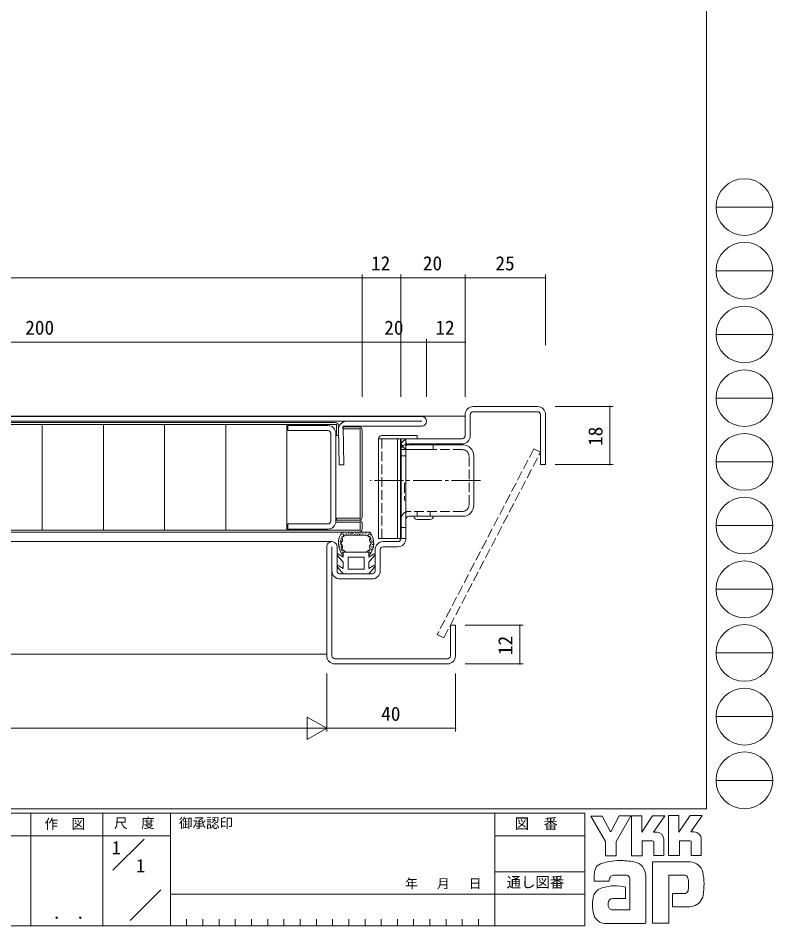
# Model space of a CAD drawing. Units: millimetres on the paper. Extents: x -397 to 397, y -282 to 282.
# Drawn here: x 162.2 to 396.7, y -282.1 to 0 of the extents above; entities that cross this region are included whole.
import ezdxf
from ezdxf.enums import TextEntityAlignment as Align

# ---------------------------------------------------------------- set-up
doc = ezdxf.new("R2010")
doc.units = ezdxf.units.MM
doc.linetypes.add('CHAIN2', pattern=[12, 9, -1, 1, -1])
doc.linetypes.add('DASHED3', pattern=[4, 3, -1])
for name, color, linetype, lineweight in [('0-0_0', 4, 'Continuous', 9), ('0-1_USER1', 6, 'Continuous', 9), ('0-2_YKK_ZWAK', 2, 'Continuous', 9), ('0-5_YKK_13', 7, 'Continuous', 9), ('0-6_YKK_D', 7, 'Continuous', 9)]:
    doc.layers.add(name, color=color, linetype=linetype, lineweight=lineweight)
doc.layers.add('0-3_YKK_11', color=3, linetype='Continuous')
doc.styles.add('ＭＳ ゴシック', font='')
doc.styles.get('ＭＳ ゴシック').set_extended_font_data('MS Gothic')

msp = doc.modelspace()

# ---------------------------------------------------------------- linework, layer by layer
at = {"layer": '0-0_0'}
for p, q in [((287.592, -123.8), (69.092, -123.8)), ((261.092, -126.3), (68.843, -126.3)), ((69.092, -125.3), (287.592, -125.3)), ((69.092, -125.7), (260.692, -125.7)), ((169.692, -126.3), (169.692, -159.1)), ((188.692, -126.3), (188.692, -159.1)), ((207.692, -126.3), (207.692, -159.1)), ((226.692, -126.3), (226.692, -159.1)), ((245.692, -126.3), (245.692, -159.1)), ((261.092, -129.7), (261.092, -126.3)), ((261.692, -126.7), (261.692, -129.7)), ((263.427, -138.774), (263.218, -126.8)), ((263.218, -126.8), (287.592, -126.8)), ((261.692, -129.7), (261.092, -129.7)), ((261.736, -127.844), (261.927, -138.8)), ((268.492, -155.4), (268.492, -127.6)), ((269.092, -128), (269.092, -155)), ((286.192, -129.7), (275.192, -129.7)), ((286.192, -130.7), (286.192, -129.7)), ((274.192, -161.7), (274.192, -130.7)), ((286.192, -130.7), (274.192, -130.7)), ((280.042, -161.7), (280.042, -130.7)), ((281.042, -161.7), (281.042, -130.7)), ((281.192, -161.7), (281.192, -130.7)), ((282.692, -130.7), (281.192, -130.7)), ((282.692, -132.6), (282.692, -130.7)), ((283.692, -132.6), (282.692, -132.6)), ((282.692, -155.8), (282.692, -134.1)), ((291.192, -134.1), (282.692, -134.1)), ((300.392, -132.6), (283.692, -132.6)), ((291.192, -134.1), (291.192, -132.6)), ((303.792, -151.4), (303.792, -136)), ((261.927, -138.8), (263.427, -138.774)), ((300.392, -154.8), (283.692, -154.8)), ((268.492, -159.1), (268.492, -156.6)), ((269.092, -157), (269.092, -158.7)), ((282.692, -161.7), (282.692, -155.8)), ((290.192, -155.8), (286.192, -155.8)), ((-48.033, -159.1), (268.492, -159.1)), ((268.092, -159.7), (-48.033, -159.7)), ((271.435, -159.7), (262.949, -159.7)), ((262.959, -160.485), (263.159, -160.485)), ((263.15, -160.783), (263.35, -160.783)), ((263.209, -159.853), (263.409, -159.853)), ((263.305, -160.402), (263.505, -160.402)), ((263.672, -160.7), (270.711, -160.7)), ((263.985, -160.198), (264.185, -160.198)), ((264.271, -160.484), (264.471, -160.484)), ((264.718, -160.001), (264.918, -160.001)), ((264.986, -160.269), (265.186, -160.269)), ((265.433, -160.287), (265.633, -160.287)), ((265.79, -160.055), (265.99, -160.055)), ((266.058, -160.198), (266.258, -160.198)), ((266.72, -160.43), (266.92, -160.43)), ((267.059, -160.019), (267.259, -160.019)), ((267.506, -160.43), (267.706, -160.43)), ((267.792, -160.091), (267.992, -160.091)), ((268.185, -160.377), (268.385, -160.377)), ((268.614, -160.234), (268.814, -160.234)), ((269.204, -160.18), (269.404, -160.18)), ((269.275, -160.573), (269.475, -160.573)), ((270.115, -160.108), (270.315, -160.108)), ((270.796, -159.734), (270.996, -159.734)), ((270.92, -160.394), (271.12, -160.394)), ((271.106, -160.497), (271.306, -160.497)), ((271.226, -159.996), (271.426, -159.996)), ((271.524, -160.605), (271.724, -160.605)), ((262.1, -163.455), (262.3, -163.455)), ((262.112, -162.692), (262.312, -162.692)), ((262.243, -162.298), (262.443, -162.298)), ((262.279, -163.479), (262.479, -163.479)), ((262.315, -162.883), (262.515, -162.883)), ((262.41, -161.702), (262.61, -161.702)), ((262.518, -162.43), (262.718, -162.43)), ((262.625, -161.225), (262.825, -161.225)), ((262.649, -161.929), (262.849, -161.929)), ((262.685, -161.69), (262.885, -161.69)), ((270.987, -160.843), (271.187, -160.843)), ((271.393, -161.082), (271.593, -161.082)), ((271.583, -162), (271.783, -162)), ((271.798, -161.618), (271.998, -161.618)), ((272.001, -162.334), (272.201, -162.334)), ((272.025, -162.752), (272.225, -162.752)), ((272.156, -163.575), (272.356, -163.575)), ((272.323, -162.895), (272.523, -162.895)), ((272.359, -163.432), (272.559, -163.432)), ((281.042, -161.7), (274.192, -161.7)), ((282.692, -161.7), (281.192, -161.7)), ((261.909, -164.088), (262.109, -164.088)), ((262.441, -164.503), (262.641, -164.503)), ((262.446, -164.171), (262.646, -164.171)), ((262.488, -164.925), (262.688, -164.925)), ((262.546, -165.312), (262.746, -165.312)), ((262.673, -164.004), (262.873, -164.004)), ((262.875, -165.934), (263.075, -165.934)), ((263.192, -166), (267.192, -166)), ((263.192, -167.481), (263.192, -166)), ((271.192, -166), (267.192, -166)), ((271.121, -165.664), (271.321, -165.664)), ((271.192, -167.481), (271.192, -166)), ((271.414, -165.336), (271.614, -165.336)), ((271.473, -166.04), (271.673, -166.04)), ((271.75, -164.076), (271.95, -164.076)), ((271.895, -165.16), (272.095, -165.16)), ((271.954, -164.597), (272.154, -164.597)), ((272.311, -164.183), (272.511, -164.183)), ((263.192, -169.1), (261.448, -167.021)), ((263.192, -167.481), (261.844, -166.579)), ((263.192, -171.081), (263.192, -169.1)), ((264.692, -167.5), (269.692, -167.5)), ((264.692, -171.2), (264.692, -167.5)), ((269.692, -171.2), (269.692, -167.5)), ((271.192, -167.481), (272.539, -166.579)), ((271.192, -169.1), (272.936, -167.021)), ((271.192, -171.081), (271.192, -169.1)), ((263.192, -172.7), (261.448, -170.621)), ((263.192, -171.081), (261.844, -170.179)), ((264.692, -171.2), (269.692, -171.2)), ((271.192, -171.081), (272.539, -170.179)), ((271.192, -172.7), (272.936, -170.621)), ((271.192, -172.7), (263.192, -172.7))]:
    msp.add_line(p, q, dxfattribs=at)
at = {"layer": '0-0_0', "linetype": 'DASHED3'}
for p, q in [((275.192, -161.7), (275.192, -130.7)), ((282.692, -134.1), (281.192, -134.1)), ((282.692, -134.1), (282.692, -132.6)), ((291.192, -134.1), (291.192, -132.7)), ((300.292, -134.1), (291.192, -134.1)), ((322.452, -133.85), (292.438, -191.506)), ((294.478, -192.568), (324.492, -134.913)), ((324.492, -134.913), (322.452, -133.85)), ((282.692, -136.05), (281.192, -136.05)), ((302.292, -151.3), (302.292, -136.1)), ((282.692, -144.55), (282.242, -144.55)), ((282.242, -144.55), (282.242, -149.85)), ((281.192, -150.9), (281.042, -151.05)), ((282.242, -149.85), (282.692, -149.85)), ((300.292, -153.3), (283.592, -153.3)), ((286.192, -154.8), (286.192, -153.3)), ((290.192, -154.8), (290.192, -153.3)), ((282.692, -158.35), (281.192, -158.35)), ((292.438, -191.506), (294.478, -192.568))]:
    msp.add_line(p, q, dxfattribs=at)
at = {"layer": '0-0_0', "linetype": 'CHAIN2'}
msp.add_line((305.887, -143.7), (271.616, -143.7), dxfattribs=at)
at = {"layer": '0-0_0'}
for points in [[(268.492, -127.6), (263.092, -127.6), (263.092, -127), (268.092, -127)], [(268.492, -156.6), (260.892, -156.6), (260.892, -156), (268.092, -156)], [(268.092, -156), (261.092, -156), (261.092, -155.4), (268.492, -155.4)], [(263.672, -160.7), (263.669, -160.708), (263.665, -160.716), (263.662, -160.725), (263.658, -160.733), (263.654, -160.741), (263.65, -160.749), (263.646, -160.757), (263.643, -160.765), (263.638, -160.773), (263.634, -160.78), (263.63, -160.788), (263.626, -160.796), (263.621, -160.804), (263.616, -160.811), (263.575, -160.866), (263.525, -160.917), (263.468, -160.963), (263.407, -161.005), (263.341, -161.045), (263.274, -161.082), (263.206, -161.119), (263.14, -161.155), (263.076, -161.191), (263.016, -161.228), (262.962, -161.267), (262.915, -161.308), (262.877, -161.353), (262.85, -161.401), (262.834, -161.455), (262.828, -161.513), (262.831, -161.574), (262.841, -161.639), (262.857, -161.707), (262.876, -161.777), (262.898, -161.849), (262.92, -161.922), (262.941, -161.996), (262.96, -162.07), (262.974, -162.144)], [(271.11, -161.082), (271.042, -161.045), (270.977, -161.005), (270.915, -160.963), (270.859, -160.917), (270.809, -160.866), (270.767, -160.811), (270.762, -160.804), (270.758, -160.796), (270.754, -160.788), (270.749, -160.78), (270.745, -160.773), (270.741, -160.765), (270.737, -160.757), (270.733, -160.749), (270.729, -160.741), (270.726, -160.733), (270.722, -160.725), (270.718, -160.716), (270.715, -160.708), (270.711, -160.7)], [(262.974, -162.144), (262.982, -162.218), (262.983, -162.29), (262.974, -162.361), (262.956, -162.43), (262.928, -162.497), (262.893, -162.561), (262.852, -162.625), (262.807, -162.686), (262.759, -162.747), (262.711, -162.806), (262.663, -162.864), (262.619, -162.921), (262.578, -162.978), (262.543, -163.034), (262.516, -163.089), (262.499, -163.145), (262.492, -163.2), (262.497, -163.255), (262.513, -163.311), (262.539, -163.367), (262.572, -163.424), (262.612, -163.481), (262.656, -163.539), (262.703, -163.597), (262.751, -163.657), (262.799, -163.717), (262.844, -163.779), (262.886, -163.842), (262.923, -163.906), (262.953, -163.972), (262.974, -164.039), (262.986, -164.108), (262.989, -164.178), (262.985, -164.249), (262.974, -164.321), (262.96, -164.394), (262.941, -164.466), (262.922, -164.538), (262.901, -164.609)], [(270.767, -165.589), (270.844, -165.554), (270.919, -165.52), (270.994, -165.484), (271.066, -165.448), (271.136, -165.411), (271.203, -165.373), (271.265, -165.334), (271.323, -165.293), (271.375, -165.25), (271.422, -165.205), (271.462, -165.157), (271.494, -165.107), (271.518, -165.054), (271.534, -164.999), (271.541, -164.94), (271.539, -164.878), (271.531, -164.814), (271.518, -164.747), (271.502, -164.679), (271.482, -164.609), (271.462, -164.538), (271.442, -164.466), (271.424, -164.394), (271.409, -164.321), (271.399, -164.25), (271.394, -164.178), (271.397, -164.108), (271.409, -164.039), (271.431, -163.972), (271.46, -163.906), (271.497, -163.842), (271.539, -163.779), (271.585, -163.717), (271.633, -163.657), (271.681, -163.597), (271.728, -163.539), (271.772, -163.481), (271.811, -163.424), (271.845, -163.367)], [(271.845, -163.367), (271.87, -163.311), (271.887, -163.256), (271.892, -163.2), (271.885, -163.145), (271.867, -163.089), (271.84, -163.034), (271.806, -162.978), (271.765, -162.921), (271.72, -162.864), (271.673, -162.806), (271.625, -162.747), (271.577, -162.686), (271.532, -162.625), (271.491, -162.561), (271.456, -162.497), (271.428, -162.43), (271.409, -162.361), (271.401, -162.29), (271.402, -162.218), (271.41, -162.144), (271.424, -162.07), (271.443, -161.996), (271.464, -161.922), (271.486, -161.849), (271.508, -161.777), (271.527, -161.707), (271.543, -161.639), (271.553, -161.574), (271.556, -161.513), (271.55, -161.455), (271.534, -161.401), (271.507, -161.353), (271.469, -161.308), (271.422, -161.267), (271.368, -161.228), (271.308, -161.191), (271.244, -161.155), (271.177, -161.119), (271.11, -161.082)], [(262.901, -164.609), (262.882, -164.679), (262.865, -164.747), (262.852, -164.814), (262.844, -164.878), (262.843, -164.94), (262.85, -164.999), (262.865, -165.054), (262.89, -165.107), (262.922, -165.157), (262.962, -165.204), (263.008, -165.25), (263.061, -165.293), (263.118, -165.334), (263.181, -165.373), (263.247, -165.411), (263.317, -165.448), (263.39, -165.484), (263.464, -165.52), (263.54, -165.554), (263.616, -165.589)]]:
    msp.add_lwpolyline(points, dxfattribs=at)
for centre, radius, start, end in [((287.592, -125.3), 1.5, 270, 90), ((260.692, -126.7), 1, 0, 90), ((264.236, -127.8), 2.5, 90, 181), ((268.092, -128), 1, 0, 90), ((275.192, -130.7), 1, 90, 180), ((283.692, -131.6), 1, 180, 270), ((282.692, -134.1), 1.5, 135.9945, 180), ((282.692, -134.1), 1.5, 90, 135.9945), ((300.392, -136), 3.4, 0, 90), ((300.392, -151.4), 3.4, 270, 0), ((268.092, -155), 1, 270, 0), ((283.692, -155.8), 1, 90, 180), ((286.192, -154.8), 1, 180, 270), ((290.192, -154.8), 1, 270, 0), ((268.092, -157), 1, 0, 90), ((267.192, -163.2), 5.5, 140.48036, 223.34175), ((268.092, -158.7), 1, 270, 0), ((267.192, -163.2), 5.5, 316.65824, 39.51963), ((267.192, -163.2), 4.3, 213.7499, 220.62928), ((267.192, -163.2), 4.3, 319.37051, 326.2499), ((261.677, -166.829), 0.3, 56.21114, 220.00244), ((272.706, -166.829), 0.3, 319.99756, 123.78886), ((261.677, -170.429), 0.3, 56.21114, 220.00244), ((272.706, -170.429), 0.3, 319.99756, 123.78886)]:
    msp.add_arc(centre, radius, start, end, dxfattribs=at)
at = {"layer": '0-0_0', "linetype": 'DASHED3'}
for centre, radius, start, end in [((283.592, -131.7), 2.4, 180, 270), ((300.292, -136.1), 2, 0, 90), ((300.292, -151.3), 2, 270, 0), ((283.592, -155.7), 2.4, 112.02431, 180), ((283.592, -155.7), 2.4, 90, 112.02431)]:
    msp.add_arc(centre, radius, start, end, dxfattribs=at)
at = {"layer": '0-1_USER1'}
for p, q in [((269.092, -80.7), (-160.908, -80.7)), ((269.092, -102.103), (269.092, -79.7)), ((269.092, -102.103), (269.092, -79.7)), ((269.092, -80.7), (281.092, -80.7)), ((281.092, -117.7), (281.092, -79.7)), ((281.092, -117.7), (281.092, -79.7)), ((281.092, -80.7), (301.092, -80.7)), ((301.092, -117.7), (301.092, -79.7)), ((301.092, -117.7), (301.092, -79.7)), ((326.092, -80.7), (301.092, -80.7)), ((326.092, -101.68), (326.092, -79.7)), ((269.092, -100.7), (69.092, -100.7)), ((269.092, -117.7), (269.092, -99.7)), ((269.092, -102.103), (269.092, -99.7)), ((269.092, -100.7), (289.092, -100.7)), ((289.092, -117.7), (289.092, -99.7)), ((289.092, -117.7), (289.092, -99.7)), ((289.092, -100.7), (301.092, -100.7)), ((301.092, -117.7), (301.092, -99.7)), ((329.092, -120.7), (347.092, -120.7)), ((346.092, -138.7), (346.092, -120.7)), ((329.092, -138.7), (347.092, -138.7)), ((301.092, -188.7), (319.092, -188.7)), ((318.092, -200.7), (318.092, -188.7)), ((301.092, -200.7), (319.092, -200.7)), ((258.092, -203.7), (258.092, -221.7)), ((258.092, -203.7), (258.092, -221.7)), ((298.092, -203.7), (298.092, -221.7)), ((-134.908, -220.7), (251.092, -220.7)), ((258.092, -220.7), (245.967, -220.7)), ((258.092, -220.7), (252.03, -224.2)), ((258.092, -220.7), (298.092, -220.7))]:
    msp.add_line(p, q, dxfattribs=at)
msp.add_lwpolyline([(258.092, -220.7), (252.03, -217.2), (252.03, -224.2)], dxfattribs=at)
for centre, start, end in [((269.092, -80.7), 0, 180), ((269.092, -80.7), 0, 180), ((269.092, -80.7), 180, 0), ((269.092, -80.7), 180, 0), ((281.092, -80.7), 0, 180), ((281.092, -80.7), 0, 180), ((281.092, -80.7), 180, 0), ((281.092, -80.7), 180, 0), ((301.092, -80.7), 0, 180), ((301.092, -80.7), 0, 180), ((301.092, -80.7), 180, 0), ((301.092, -80.7), 180, 0), ((326.092, -80.7), 0, 180), ((326.092, -80.7), 180, 0), ((269.092, -100.7), 0, 180), ((269.092, -100.7), 0, 180), ((269.092, -100.7), 180, 0), ((269.092, -100.7), 180, 0), ((289.092, -100.7), 0, 180), ((289.092, -100.7), 0, 180), ((289.092, -100.7), 180, 0), ((289.092, -100.7), 180, 0), ((301.092, -100.7), 0, 180), ((301.092, -100.7), 180, 0), ((346.092, -120.7), 90, 270), ((346.092, -120.7), 270, 90), ((346.092, -138.7), 90, 270), ((346.092, -138.7), 270, 90), ((318.092, -188.7), 90, 270), ((318.092, -188.7), 270, 90), ((318.092, -200.7), 90, 270), ((318.092, -200.7), 270, 90), ((298.092, -220.7), 0, 180), ((298.092, -220.7), 180, 0)]:
    msp.add_arc(centre, 0.106, start, end, dxfattribs=at)
at = {"layer": '0-2_YKK_ZWAK'}
for p, q in [((301.092, -123.7), (67.092, -123.7)), ((259.692, -162.7), (-47.908, -162.7)), ((258.092, -197.7), (-47.908, -197.7))]:
    msp.add_line(p, q, dxfattribs=at)
at = {"layer": '0-5_YKK_13'}
for p, q in [((303.592, -120.7), (323.592, -120.7)), ((301.092, -129.8), (301.092, -123.2)), ((302.692, -123.2), (302.692, -129.8)), ((323.592, -122.3), (303.592, -122.3)), ((259.342, -129.1), (259.342, -156.3)), ((260.942, -156.3), (260.942, -129.1)), ((283.592, -130.7), (300.192, -130.7)), ((300.192, -132.3), (283.592, -132.3)), ((281.092, -161.8), (281.092, -133.2)), ((282.692, -133.2), (282.692, -161.8)), ((275.592, -162.7), (280.192, -162.7)), ((258.092, -198.2), (258.092, -164.3)), ((261.292, -164.3), (261.292, -171.8)), ((273.092, -171.8), (273.092, -165.2)), ((274.692, -165.2), (274.692, -171.8)), ((280.192, -164.3), (275.592, -164.3)), ((259.692, -171.8), (259.692, -198.2)), ((262.192, -172.7), (272.192, -172.7)), ((272.192, -174.3), (262.192, -174.3)), ((260.592, -199.1), (295.592, -199.1)), ((295.592, -200.7), (260.592, -200.7))]:
    msp.add_line(p, q, dxfattribs=at)
for points in [[(326.092, -123.2), (326.092, -138.7), (324.492, -138.7), (324.492, -123.2)], [(258.442, -126.6), (245.942, -126.6), (245.942, -128.2), (258.442, -128.2)], [(258.442, -157.2), (245.942, -157.2), (245.942, -158.8), (258.442, -158.8)], [(259.692, -164.3), (259.692, -171.8), (259.692, -198.2)], [(296.492, -198.2), (296.492, -188.7), (298.092, -188.7), (298.092, -198.2)]]:
    msp.add_lwpolyline(points, dxfattribs=at)
for centre, radius, start, end in [((303.592, -123.2), 2.5, 90.00001, 179.99999), ((323.592, -123.2), 2.5, 0.00001, 89.99999), ((303.592, -123.2), 0.9, 90.00001, 179.99999), ((323.592, -123.2), 0.9, 0.00001, 89.99999), ((258.442, -129.1), 2.5, 0.00001, 89.99999), ((258.442, -129.1), 0.9, 0.00001, 89.99999), ((283.592, -133.2), 2.5, 90.00001, 179.99999), ((283.592, -133.2), 0.9, 90.00001, 179.99999), ((300.192, -129.8), 0.9, 270.00001, 359.99999), ((300.192, -129.8), 2.5, 270.00001, 359.99999), ((258.442, -156.3), 0.9, 270.00001, 359.99999), ((258.442, -156.3), 2.5, 270.00001, 359.99999), ((259.692, -164.3), 1.6, 359.99999, 180.00001), ((275.592, -165.2), 2.5, 90.00001, 179.99999), ((280.192, -161.8), 0.9, 270.00001, 359.99999), ((280.192, -161.8), 2.5, 270.00001, 359.99999), ((275.592, -165.2), 0.9, 90.00001, 179.99999), ((262.192, -171.8), 2.5, 180.00001, 269.99999), ((262.192, -171.8), 0.9, 180.00001, 269.99999), ((272.192, -171.8), 0.9, 270.00001, 359.99999), ((272.192, -171.8), 2.5, 270.00001, 359.99999), ((260.592, -198.2), 2.5, 180.00001, 269.99999), ((260.592, -198.2), 0.9, 180.00001, 269.99999), ((295.592, -198.2), 0.9, 270.00001, 359.99999), ((295.592, -198.2), 2.5, 270.00001, 359.99999)]:
    msp.add_arc(centre, radius, start, end, dxfattribs=at)
at = {"layer": '0-6_YKK_D'}
for p, q in [((376.092, 279.3), (376.092, -245.7)), ((379.068, -58.716), (396.708, -58.716)), ((379.068, -78.512), (396.708, -78.512)), ((379.068, -98.308), (396.708, -98.308)), ((379.068, -118.104), (396.708, -118.104)), ((379.068, -137.9), (396.708, -137.9)), ((379.068, -157.696), (396.708, -157.696)), ((379.068, -177.492), (396.708, -177.492)), ((379.068, -197.288), (396.708, -197.288)), ((379.068, -217.084), (396.708, -217.084)), ((379.068, -236.88), (396.708, -236.88)), ((376.092, -245.7), (-393.908, -245.7)), ((338.292, -247.1), (-393.908, -247.1)), ((166.092, -247.1), (166.092, -282.1)), ((188.492, -247.1), (188.492, -282.1)), ((209.492, -247.1), (209.492, -282.1)), ((310.291, -247.1), (310.291, -282.1)), ((338.292, -247.1), (338.292, -282.1)), ((344.724, -255.899), (340.129, -248.006)), ((340.129, -248.006), (343.642, -248.006)), ((343.642, -248.006), (346.156, -252.709)), ((348.928, -247.898), (346.372, -252.871)), ((352.554, -247.898), (348.021, -255.926)), ((348.928, -247.898), (352.554, -247.898)), ((352.751, -260.331), (352.751, -247.925)), ((352.751, -247.925), (355.968, -247.925)), ((355.968, -253.023), (359.347, -247.871)), ((355.968, -247.925), (355.968, -253.023)), ((359.347, -247.871), (363.172, -247.871)), ((363.172, -247.871), (359.632, -253.006)), ((364.266, -260.223), (364.266, -247.817)), ((364.266, -247.817), (367.537, -247.817)), ((367.537, -253.008), (370.969, -247.817)), ((367.537, -247.817), (367.537, -253.008)), ((370.969, -247.817), (374.753, -247.817)), ((374.753, -247.817), (374.375, -248.465)), ((374.375, -248.465), (371.253, -252.925)), ((346.156, -252.709), (346.372, -252.871)), ((360.671, -253.006), (359.632, -253.006)), ((372.292, -252.925), (371.253, -252.925)), ((189.476, -254.099), (121.292, -254.099)), ((189.476, -254.099), (209.492, -254.099)), ((191.662, -264.836), (201.355, -255.143)), ((310.291, -254.1), (338.292, -254.1)), ((344.724, -260.358), (344.724, -255.899)), ((348.021, -255.926), (348.021, -260.358)), ((359.266, -255.682), (356.076, -255.682)), ((356.076, -255.682), (356.076, -260.331)), ((359.698, -255.845), (359.266, -255.682)), ((359.698, -260.25), (359.698, -255.845)), ((362.833, -255.169), (362.833, -260.25)), ((371.294, -260.196), (371.294, -255.817)), ((374.456, -255.169), (374.456, -260.196)), ((348.021, -260.358), (344.724, -260.358)), ((356.076, -260.331), (352.751, -260.331)), ((359.32, -262.196), (359.32, -281.306)), ((370.915, -262.196), (359.32, -262.196)), ((362.833, -260.25), (359.698, -260.25)), ((367.672, -260.223), (364.266, -260.223)), ((371.294, -260.146), (371.344, -260.196)), ((374.456, -260.196), (371.294, -260.196)), ((310.291, -265.299), (338.292, -265.299)), ((351.238, -266.305), (347.54, -266.375)), ((352.319, -277.171), (352.319, -267.44)), ((357.211, -266.683), (357.211, -281.279)), ((364.347, -281.306), (364.347, -266.359)), ((364.347, -266.359), (368.996, -266.359)), ((370.465, -267.856), (370.483, -270.491)), ((350.265, -269.873), (350.967, -270.035)), ((350.967, -270.035), (350.967, -273.63)), ((196.964, -280.445), (206.488, -270.921)), ((209.492, -272.3), (310.291, -272.3)), ((338.292, -272.299), (310.291, -272.299)), ((350.967, -273.63), (346.973, -273.635)), ((369.104, -272.089), (365.563, -272.089)), ((365.563, -272.089), (365.563, -276.225)), ((365.563, -276.225), (370.888, -276.225)), ((370.888, -276.225), (371.969, -275.982)), ((346.697, -277.171), (352.319, -277.171)), ((351.886, -277.171), (352.238, -277.171)), ((352.319, -277.17), (352.32, -277.171)), ((-393.908, -282.1), (338.292, -282.1)), ((214.532, -280), (214.532, -282.1)), ((219.572, -280), (219.572, -282.1)), ((224.612, -280), (224.612, -282.1)), ((229.652, -280), (229.652, -282.1)), ((234.692, -280), (234.692, -282.1)), ((239.732, -280), (239.732, -282.1)), ((244.772, -280), (244.772, -282.1)), ((249.812, -280), (249.812, -282.1)), ((254.852, -280), (254.852, -282.1)), ((259.892, -280), (259.892, -282.1)), ((264.932, -280), (264.932, -282.1)), ((269.972, -280), (269.972, -282.1)), ((275.012, -280), (275.012, -282.1)), ((280.052, -280), (280.052, -282.1)), ((285.092, -280), (285.092, -282.1)), ((290.132, -280), (290.132, -282.1)), ((295.172, -280), (295.172, -282.1)), ((300.211, -280), (300.211, -282.1)), ((305.251, -280), (305.251, -282.1)), ((345.859, -281.36), (344.372, -281.36)), ((356.887, -281.333), (345.859, -281.36)), ((357.211, -281.279), (356.887, -281.333)), ((359.32, -281.306), (363.563, -281.306)), ((363.563, -281.306), (364.347, -281.306))]:
    msp.add_line(p, q, dxfattribs=at)
for points in [[(371.294, -255.817), (370.861, -255.655), (367.672, -255.655), (367.672, -260.223)], [(345.859, -268.17), (341.21, -268.17), (341.21, -266.241)]]:
    msp.add_lwpolyline(points, dxfattribs=at)
for centre in [(387.888, -58.716), (387.888, -78.512), (387.888, -98.308), (387.888, -118.104), (387.888, -137.9), (387.888, -157.696), (387.888, -177.492), (387.888, -197.288), (387.888, -217.084), (387.888, -236.88)]:
    msp.add_circle(centre, 8.82, dxfattribs=at)
for centre, radius, start, end in [((360.671, -255.169), 2.163, 0.00166, 89.99604), ((372.292, -255.088), 2.163, 0.00166, 89.99604), ((349.014, -279.501), 17.68, 89.89165, 109.30848), ((349.533, -282.563), 20.748, 78.7801, 91.46938), ((352.822, -266.596), 4.449, 40.66422, 80.31694), ((370.764, -266.54), 4.341, 14.44572, 87.08746), ((346.251, -266.266), 5.037, 158.41083, 179.71775), ((343.898, -265.155), 2.444, 109.02127, 161.51264), ((352.601, -266.585), 4.612, 358.78059, 38.76563), ((347.967, -268.107), 2.109, 138.46382, 181.71359), ((347.407, -268.071), 1.701, 85.50551, 126.78038), ((350.748, -267.854), 1.625, 14.7552, 72.44995), ((369.157, -267.579), 1.229, 16.43123, 96.91661), ((366.823, -268.308), 3.673, 4.93423, 17.03552), ((354.458, -269.287), 20.86, 350.99027, 10.67625), ((344.719, -274.027), 3.908, 121.82711, 169.08475), ((347.812, -282.954), 13.309, 79.38098, 112.05825), ((366.802, -270.141), 3.697, 343.6902, 354.75362), ((351.741, -275.495), 11.082, 168.76372, 199.80079), ((346.982, -275.079), 1.445, 90.33953, 178.03639), ((369.105, -270.784), 1.306, 269.95468, 342.90145), ((370.827, -271.845), 4.291, 285.44291, 349.90448), ((347.874, -275.428), 2.369, 171.08203, 216.71923), ((346.942, -275.665), 1.526, 230.9728, 260.75491), ((344.732, -277.543), 3.823, 207.31435, 263.59464)]:
    msp.add_arc(centre, radius, start, end, dxfattribs=at)

# ---------------------------------------------------------------- texts
at = {"layer": '0-1_USER1', "style": 'ＭＳ ゴシック'}
for s, p in [('12', (271.839, -79.7)), ('20', (287.949, -79.7)), ('25', (310.51, -79.7)), ('200', (164.389, -99.7)), ('20', (275.949, -99.7)), ('12', (291.839, -99.7)), ('40', (274.997, -219.7))]:
    msp.add_text(s, height=4.399, dxfattribs=at).set_placement(p, align=Align.BOTTOM_LEFT)
for s, p in [('18', (345.092, -132.965)), ('12', (317.092, -197.953))]:
    msp.add_text(s, height=4.399, rotation=90, dxfattribs=at).set_placement(p, align=Align.BOTTOM_LEFT)
at = {"layer": '0-3_YKK_11', "style": 'ＭＳ ゴシック'}
for p in [(191.292, -261.099), (198.825, -266.699)]:
    msp.add_text('1', height=4.106, dxfattribs=at).set_placement(p, align=Align.BOTTOM_LEFT)
at = {"layer": '0-6_YKK_D', "style": 'ＭＳ ゴシック'}
for s, height, p in [('尺  度', 3.079, (192.004, -252.637)), ('御承認印', 3.079, (212.159, -252.633)), ('作  図', 3.079, (170.412, -252.862)), ('図\u3000番', 3.284, (316.489, -252.962)), ('年   月   日', 2.903, (282.468, -271.269)), ('通し図番', 3.284, (313.971, -271.185)), (' ． ．', 3.592, (170.547, -281.046))]:
    msp.add_text(s, height=height, dxfattribs=at).set_placement(p, align=Align.BOTTOM_LEFT)

doc.saveas('drawing.dxf')
